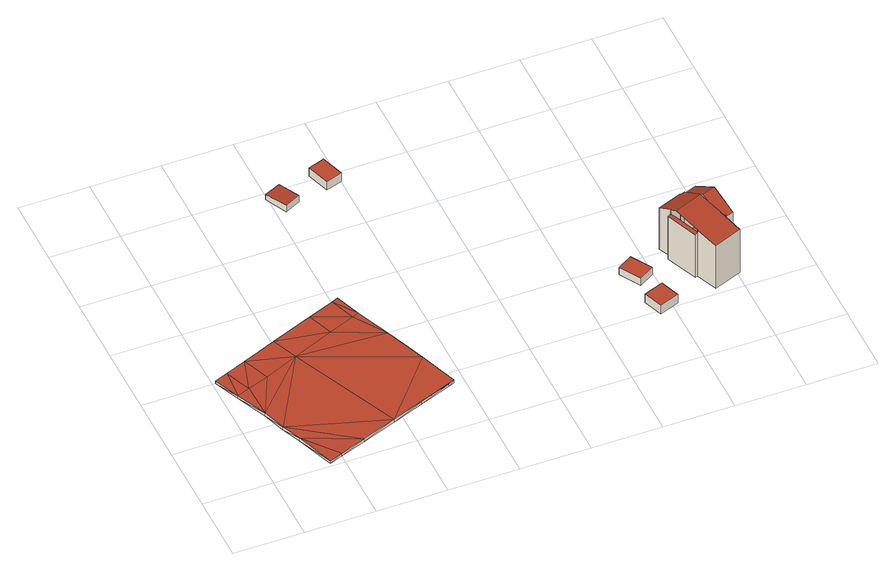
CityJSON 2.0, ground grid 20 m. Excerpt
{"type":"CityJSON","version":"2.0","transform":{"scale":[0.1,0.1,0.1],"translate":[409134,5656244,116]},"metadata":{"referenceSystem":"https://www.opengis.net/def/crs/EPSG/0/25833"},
"CityObjects":{
"building1":{"type":"Building","attributes":{"Stand_DGM":"2016","Stand_Basis-DLM":"2021","Gemeindeschluessel":"14612000","ObjektHoehe":1,"Stand_Laserscan":"2016","BodenHoehe":117.47,"Stand_3D-Stadtmodell":"2023","Geometrietyp2DReferenz":3000,"AbsoluteHoehe":118.47,"measuredHeight":1,"function":"53001_1800","roofType":"9999"},"geometry":[{"type":"MultiSurface","lod":"2","boundaries":[[[0,1,2]],[[0,2,3]],[[0,3,4]],[[4,3,5]],[[4,5,6]],[[6,5,7]],[[6,7,8]],[[8,7,9]],[[8,9,10]],[[11,1,12]],[[2,1,11]],[[3,2,11]],[[13,14,15]],[[16,17,18]],[[18,19,16]],[[20,21,22]],[[11,23,3]],[[3,23,17]],[[3,17,20]],[[3,20,22]],[[3,22,5]],[[20,17,16]],[[15,24,13]],[[13,24,23]],[[23,24,17]],[[7,5,22]],[[9,7,22]],[[25,1,0]],[[26,12,25]],[[25,12,1]],[[17,27,28]],[[24,15,29]],[[24,29,27]],[[15,14,30]],[[15,30,29]],[[14,13,31]],[[14,31,30]],[[13,23,32]],[[13,32,31]],[[23,11,33]],[[23,33,32]],[[11,12,34]],[[11,34,33]],[[12,26,35]],[[12,35,34]],[[26,25,36]],[[26,36,35]],[[25,0,37]],[[25,37,36]],[[0,4,38]],[[0,38,37]],[[4,6,39]],[[4,39,38]],[[6,8,40]],[[6,40,39]],[[8,10,41]],[[8,41,40]],[[10,9,42]],[[10,42,41]],[[9,22,43]],[[9,43,42]],[[22,21,44]],[[22,44,43]],[[21,20,45]],[[21,45,44]],[[20,16,46]],[[20,46,45]],[[16,19,47]],[[16,47,46]],[[19,18,48]],[[19,48,47]],[[18,17,28]],[[18,28,48]],[[17,24,27]],[[36,34,35]],[[49,34,36]],[[37,49,36]],[[50,49,37]],[[51,50,37]],[[38,51,37]],[[52,51,38]],[[39,52,38]],[[53,52,39]],[[40,53,39]],[[42,53,40]],[[41,42,40]],[[34,49,33]],[[33,49,50]],[[33,50,51]],[[29,30,31]],[[48,28,46]],[[46,47,48]],[[43,44,45]],[[51,32,33]],[[28,32,51]],[[45,28,51]],[[43,45,51]],[[52,43,51]],[[46,28,45]],[[31,27,29]],[[32,27,31]],[[28,27,32]],[[43,52,53]],[[43,53,42]]],"semantics":{"surfaces":[{"type":"RoofSurface"},{"type":"WallSurface"},{"type":"GroundSurface"}],"values":[0,0,0,0,0,0,0,0,0,0,0,0,0,0,0,0,0,0,0,0,0,0,0,0,0,0,0,0,0,0,1,1,1,1,1,1,1,1,1,1,1,1,1,1,1,1,1,1,1,1,1,1,1,1,1,1,1,1,1,1,1,1,1,1,1,1,1,1,1,1,1,1,1,1,2,2,2,2,2,2,2,2,2,2,2,2,2,2,2,2,2,2,2,2,2,2,2,2,2,2,2,2,2,2]}}]},
"building2":{"type":"Building","attributes":{"Dachtyp_tdc":"tdcPolyFlatRoof","Gemeindeschluessel":14612000,"Dachneigung":3.66,"QualitaetDacherkennung":73,"Geometrietyp2DReferenz":"3000","measuredHeight":2.27,"function":"31001_9998","roofType":"2100"},"geometry":[{"type":"Solid","lod":"2","boundaries":[[[[54,55,56,57]],[[55,58,59,56]],[[58,60,61,59]],[[60,54,57,61]],[[60,58,55,54]],[[57,56,59,61]]]],"semantics":{"surfaces":[{"type":"WallSurface"},{"type":"RoofSurface"},{"type":"GroundSurface"}],"values":[[0,0,0,0,1,2]]}}]},
"building3":{"type":"Building","attributes":{"Dachtyp_tdc":"tdcPolyFlatRoof","Gemeindeschluessel":14612000,"Dachneigung":0,"QualitaetDacherkennung":73,"Geometrietyp2DReferenz":"3000","measuredHeight":2.87,"function":"31001_9998","roofType":"1000"},"geometry":[{"type":"Solid","lod":"2","boundaries":[[[[62,63,64,65]],[[63,66,67,64]],[[66,68,69,67]],[[68,62,65,69]],[[68,66,63,62]],[[65,64,67,69]]]],"semantics":{"surfaces":[{"type":"WallSurface"},{"type":"RoofSurface"},{"type":"GroundSurface"}],"values":[[0,0,0,0,1,2]]}}]},
"building4":{"type":"Building","attributes":{"Gemeindeschluessel":14612000,"Dachorientierung":0,"MittlereTraufHoehe":119.86,"ObjektHoehe":3,"BodenHoehe":116.86,"Geometrietyp2DReferenz":"3000","BezugspunktDach":"2000","AbsoluteHoehe":119.86,"Dachflaeche":35.94,"measuredHeight":3,"function":"31001_9998","storeysAboveGround":1},"geometry":[{"type":"MultiSurface","lod":"2","boundaries":[[[70,71,72,73]],[[73,72,74,75]],[[72,71,76,74]],[[71,70,77,76]],[[70,73,75,77]],[[75,74,76,77]]],"semantics":{"surfaces":[{"type":"RoofSurface"},{"type":"WallSurface"},{"type":"GroundSurface"}],"values":[0,1,1,1,1,2]}}]},
"building5":{"type":"Building","attributes":{"Dachtyp_tdc":"tdcPolyFlatRoof","Gemeindeschluessel":14612000,"Dachneigung":0,"QualitaetDacherkennung":77,"Geometrietyp2DReferenz":"3000","measuredHeight":2.46,"function":"31001_9998","roofType":"1000"},"geometry":[{"type":"Solid","lod":"2","boundaries":[[[[78,79,80,81]],[[79,82,83,80]],[[82,84,85,83]],[[84,78,81,85]],[[84,82,79,78]],[[81,80,83,85]]]],"semantics":{"surfaces":[{"type":"WallSurface"},{"type":"RoofSurface"},{"type":"GroundSurface"}],"values":[[0,0,0,0,1,2]]}}]},
"building6":{"type":"Building","attributes":{"Gemeindeschluessel":14612000,"Geometrietyp2DReferenz":"3000","function":"31001_9998","roofType":"9999"},"children":["building6-1","building6-2","building6-3"]},
"building6-1":{"type":"BuildingPart","attributes":{"Dachtyp_tdc":"tdcGableRoof","Dachneigung":32.64,"QualitaetDacherkennung":74,"Geometrietyp2DReferenz":"3000","measuredHeight":18.45,"roofType":"3100"},"parents":["building6"],"geometry":[{"type":"MultiSurface","lod":"2","boundaries":[[[86,87,88,89]],[[87,90,91,88]],[[90,92,93,91]],[[92,94,95,93]],[[96,97,98,99]],[[97,86,89,98]],[[100,101,94,92,90,87,86]],[[86,97,96,102,100]],[[89,88,91,93,95,103,104,99,98]]],"semantics":{"surfaces":[{"type":"WallSurface"},{"type":"RoofSurface"},{"type":"GroundSurface"}],"values":[0,0,0,0,0,0,1,1,2]}}]},
"building6-2":{"type":"BuildingPart","attributes":{"Dachtyp_tdc":"tdcGableRoof","Dachneigung":10.26,"QualitaetDacherkennung":16,"Geometrietyp2DReferenz":"3000","measuredHeight":17.7,"roofType":"3100"},"parents":["building6"],"geometry":[{"type":"MultiSurface","lod":"2","boundaries":[[[105,106,107,108]],[[106,109,110,107]],[[109,111,96,99,110]],[[112,113,114,95,94]],[[113,115,116,114]],[[115,117,118,116]],[[117,119,120,121,118]],[[122,123,124,125,126]],[[123,105,108,124]],[[127,119,117,115,113,112,101,128,129]],[[129,102,111,109,106,105,123,122,127]],[[108,107,110,99,104,103,95,114,116,118,121,130,125,124]]],"semantics":{"surfaces":[{"type":"WallSurface"},{"type":"RoofSurface"},{"type":"GroundSurface"}],"values":[0,0,0,0,0,0,0,0,0,1,1,2]}}]},
"building6-3":{"type":"BuildingPart","attributes":{"Dachtyp_tdc":"tdcPolyFlatRoof","Dachneigung":26.19,"QualitaetDacherkennung":32,"Geometrietyp2DReferenz":"3000","measuredHeight":15.29,"roofType":"2100"},"parents":["building6"],"geometry":[{"type":"MultiSurface","lod":"2","boundaries":[[[131,126,125,132]],[[120,133,118,121]],[[133,134,135,118]],[[134,131,132,135]],[[134,133,120,136,126,131]],[[132,125,130,121,118,135]]],"semantics":{"surfaces":[{"type":"WallSurface"},{"type":"RoofSurface"},{"type":"GroundSurface"}],"values":[0,0,0,0,1,2]}}]}
},
"vertices":[
[102,431,25],[73,334,25],[132,355,25],[229,396,25],[200,470,25],[348,445,25],[320,517,25],[422,475,25],[395,546,25],[441,482,25],[414,554,25],[74,233,25],[36,320,25],[119,113,25],[159,4,25],[197,18,25],[569,155,25],[369,81,25],[462,115,25],[551,148,25],[528,266,25],[504,329,25],[482,383,25],[96,167,25],[270,45,25],[43,408,25],[5,394,25],[270,45,15],[369,81,15],[197,18,15],[159,4,15],[119,113,15],[96,167,15],[74,233,15],[36,320,15],[5,394,15],[43,408,15],[102,431,15],[200,470,15],[320,517,15],[395,546,15],[414,554,15],[441,482,15],[482,383,15],[504,329,15],[528,266,15],[569,155,15],[551,148,15],[462,115,15],[73,334,15],[132,355,15],[229,396,15],[348,445,15],[422,475,15],
[425,913,35],[395,977,30],[395,977,12],[425,913,12],[441,998,30],[441,998,12],[470,934,35],[470,934,12],
[531,1014,40],[579,1030,40],[579,1030,11],[531,1014,11],[601,963,40],[601,963,11],[553,948,40],[553,948,11],
[1139,244,39],[1160,188,39],[1216,209,39],[1195,265,39],[1216,209,9],[1195,265,9],[1160,188,9],[1139,244,9],
[1117,361,39],[1160,387,39],[1160,387,14],[1117,361,14],[1196,327,39],[1196,327,14],[1153,301,39],[1153,301,14],
[1393,385,200],[1418,322,156],[1418,322,15],[1393,385,15],[1396,314,156],[1396,314,15],[1394,319,160],[1394,319,15],[1379,313,160],[1379,313,15],[1331,435,156],[1368,449,156],[1368,449,15],[1331,435,15],[1356,371,200],[1364,352,187],[1351,384,191],[1356,371,15],[1352,381,15],
[1249,408,159],[1318,435,159],[1318,435,15],[1249,408,15],[1319,430,162],[1319,430,15],[1331,435,162],[1379,313,179],[1405,246,166],[1405,246,15],[1325,214,166],[1325,214,15],[1300,276,178],[1300,276,15],[1301,276,178],[1301,276,168],[1301,276,15],[1264,368,182],[1265,369,182],[1265,369,15],[1264,368,15],[1264,368,168],[1272,349,192],[1356,371,190],[1352,381,192],[1272,349,15],
[1255,365,164],[1255,365,15],[1300,276,168],[1292,273,164],[1292,273,15],[1272,349,168]
]}
